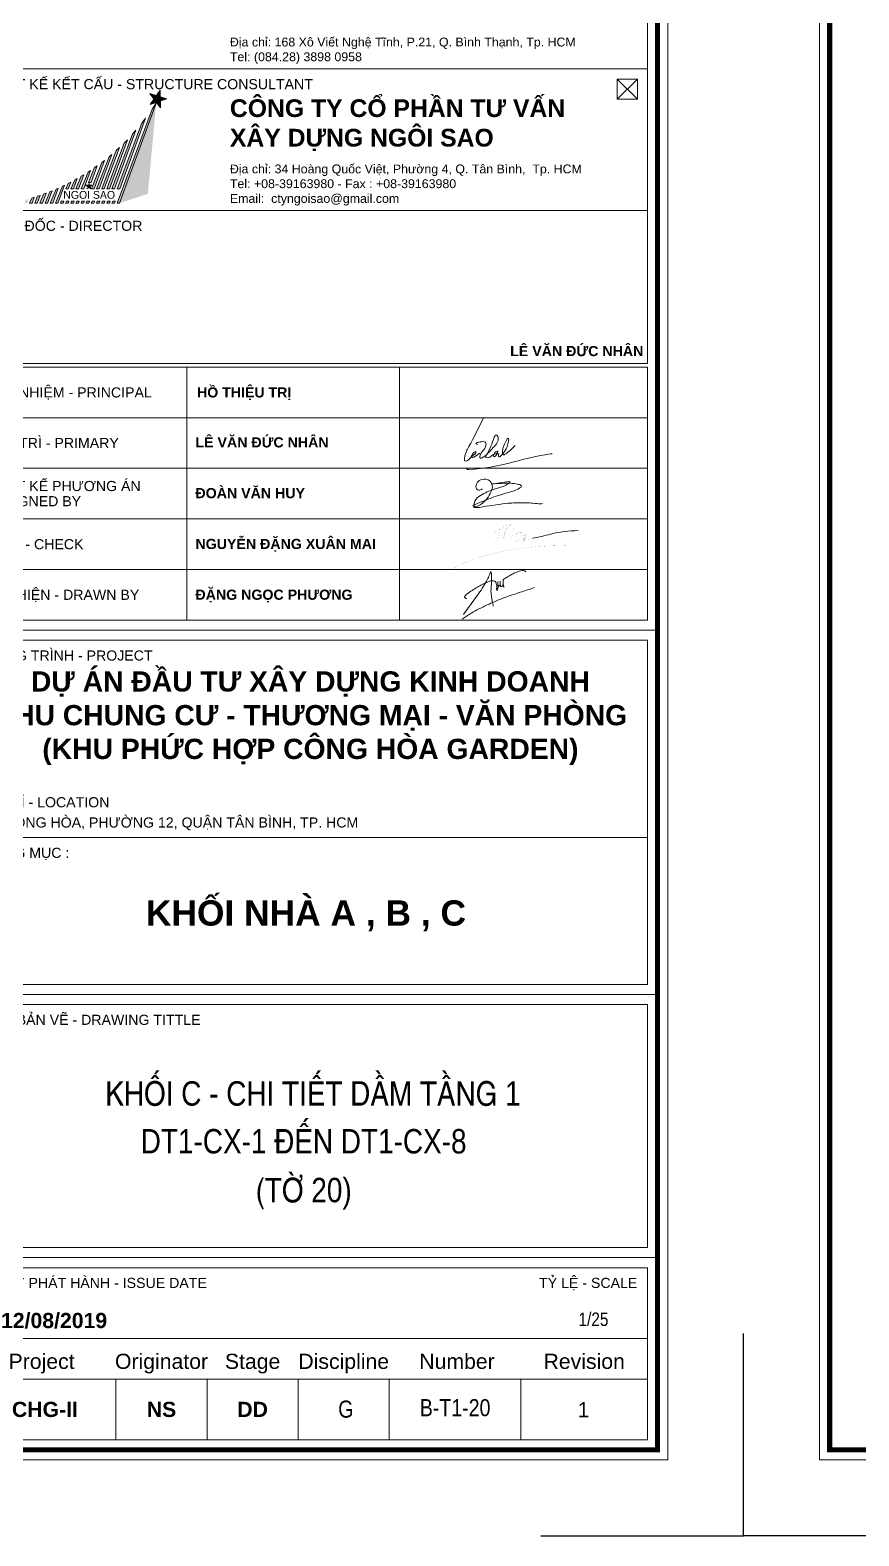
# Model space of a CAD drawing. Header units: millimetres. Extents: x 397144 to 8960116, y 345581 to 674207.
# Drawn here: x 4928196 to 4932441, y 602096 to 609812 of the extents above; entities that cross this region are included whole.
import ezdxf
from ezdxf.enums import TextEntityAlignment as Align
from ezdxf.xclip import XClip

# ---------------------------------------------------------------- set-up
doc = ezdxf.new("R2010")
doc.units = ezdxf.units.MM
doc.header["$XCLIPFRAME"] = 0
doc.linetypes.add('CENTER', pattern=[2, 1.25, -0.25, 0.25, -0.25])
doc.linetypes.add('HIDDEN', pattern=[0.375, 0.25, -0.125])
doc.layers.get('0').update_dxf_attribs({"linetype": 'CONTINUOUS'})
doc.layers.get('Defpoints').update_dxf_attribs({"color": 12, "linetype": 'CONTINUOUS'})
for name, color, linetype, lineweight in [('CHG_XX_Khung ten$0$A1 BORDER$0$DGIONG', 4, 'CONTINUOUS', 13), ('CHG_XX_Khung ten$0$A1 BORDER$0$STICK', 1, 'CONTINUOUS', 9), ('CHG_XX_Khung ten$0$TEXT', 7, 'CONTINUOUS', 15), ('CHUNHO', 7, 'CENTER', 13), ('CTHEP', 2, 'CONTINUOUS', 50), ('DBAO', 3, 'CONTINUOUS', 20), ('KTH', 150, 'CONTINUOUS', 5), ('Net khuat', 8, 'HIDDEN', 13)]:
    doc.layers.add(name, color=color, linetype=linetype, lineweight=lineweight)
doc.styles.add('CHG_XX_Khung ten$0$A1 BORDER$0$ARIAL', font='arial.ttf')
doc.styles.add('CHG_XX_Khung ten$0$A1 BORDER$0$Arial - Bold', font='arialbd.ttf', dxfattribs={"height": 2.5})
doc.styles.add('CHG_XX_Khung ten$0$A1 BORDER$0$Star-AvoBold', font='VAVOB_0.TTF')
doc.styles.add('CHG_XX_Khung ten$0$arial', font='arial.ttf')
doc.styles.add('CHG_XX_Khung ten$0$Arial - Bold', font='arialbd.ttf')
doc.styles.add('CHG_XX_Khung ten$0$title block pccc$0$ARIAL', font='arial.ttf')
doc.styles.add('CHG_XX_Khung ten$0$title block pccc$0$Arial - Bold', font='arialbd.ttf', dxfattribs={"height": 2.5})
doc.styles.add('Star-HelCon', font='VHELVCN_0.TTF')

# ---------------------------------------------------------------- blocks, each defined once
blk = doc.blocks.new('CHG_XX_Khung ten')
at = {"layer": 'CHG_XX_Khung ten$0$A1 BORDER$0$DGIONG'}
h = blk.add_hatch(color=256, dxfattribs=at)
h.paths.add_polyline_path([(724.94, 283.19), (724.15, 281.97), (717.19, 263.38), (717.7, 263.38)])
h.paths.add_polyline_path([(722.81, 280.17), (722.1, 279.22), (717.21, 266.21), (717.72, 266.21)], flags=17)
h.paths.add_polyline_path([(720.93, 277.8), (720.27, 277.04), (716.19, 266.22), (716.7, 266.22)])
h.paths.add_polyline_path([(719.23, 275.93), (718.6, 275.29), (715.18, 266.22), (715.69, 266.22)])
h.paths.add_polyline_path([(717.65, 274.38), (717.03, 273.81), (714.16, 266.22), (714.67, 266.22)])
h.paths.add_polyline_path([(716.14, 273.03), (715.61, 272.59), (713.15, 266.22), (713.66, 266.22)])
h.paths.add_polyline_path([(714.69, 271.86), (714.17, 271.45), (712.13, 266.23), (712.64, 266.23)])
h.paths.add_polyline_path([(713.29, 270.81), (712.76, 270.43), (711.57, 267.46), (712.07, 267.47)])
h.paths.add_polyline_path([(710.1, 266.23), (710.61, 266.24), (711.93, 269.87), (711.48, 269.56)])
h.paths.add_polyline_path([(710.61, 269.02), (710.13, 268.73), (709.08, 266.24), (709.59, 266.24)])
h.paths.add_polyline_path([(709.31, 268.26), (708.82, 267.97), (708.07, 266.24), (708.58, 266.24)])
h.paths.add_polyline_path([(708.04, 267.56), (707.54, 267.3), (707.05, 266.25), (707.56, 266.25)])
h.paths.add_polyline_path([(716.84, 263.8), (716.33, 263.8), (716.18, 263.38), (716.69, 263.38)])
h.paths.add_polyline_path([(715.67, 263.39), (715.82, 263.8), (715.32, 263.8), (715.16, 263.39)])
h.paths.add_polyline_path([(714.15, 263.39), (714.65, 263.39), (714.8, 263.8), (714.3, 263.8)])
h.paths.add_polyline_path([(713.13, 263.39), (713.64, 263.4), (713.79, 263.81), (713.28, 263.81)])
h.paths.add_polyline_path([(712.77, 263.81), (712.27, 263.81), (712.11, 263.39), (712.62, 263.4)])
h.paths.add_polyline_path([(711.25, 263.81), (711.1, 263.4), (711.61, 263.4), (711.76, 263.81)])
h.paths.add_polyline_path([(710.59, 263.4), (710.74, 263.82), (710.24, 263.82), (710.08, 263.4)])
h.paths.add_polyline_path([(709.73, 263.82), (709.22, 263.82), (709.07, 263.41), (709.57, 263.41)])
h.paths.add_polyline_path([(708.71, 263.82), (708.21, 263.82), (708.05, 263.41), (708.56, 263.41)])
h.paths.add_polyline_path([(707.54, 263.41), (707.69, 263.83), (707.19, 263.83), (707.03, 263.41)])
h.paths.add_polyline_path([(706.68, 263.83), (706.17, 263.83), (706.02, 263.42), (706.53, 263.42)])
h.paths.add_polyline_path([(705, 263.42), (705.51, 263.42), (706.79, 266.93), (706.4, 266.74)])
h.paths.add_polyline_path([(703.97, 263.37), (704.48, 263.37), (705.57, 266.36), (705.14, 266.17)])
h.paths.add_polyline_path([(704.36, 265.84), (703.91, 265.65), (702.96, 263.38), (703.46, 263.38)])
h.paths.add_polyline_path([(703.17, 265.37), (702.69, 265.19), (701.94, 263.38), (702.45, 263.38)])
h.paths.add_polyline_path([(702, 264.94), (701.5, 264.77), (700.92, 263.38), (701.43, 263.38)])
h.paths.add_polyline_path([(700.84, 264.56), (700.33, 264.4), (699.91, 263.39), (700.42, 263.39)])
h.paths.add_polyline_path([(699.7, 264.21), (699.18, 264.06), (698.89, 263.39), (699.4, 263.39)])
h.paths.add_polyline_path([(698.57, 263.9), (698.04, 263.77), (697.87, 263.38), (698.38, 263.39)])
h.paths.add_polyline_path([(697.37, 263.39), (697.45, 263.63), (696.91, 263.51), (696.35, 263.38)])
blk.add_hatch(color=256, dxfattribs=at).paths.add_polyline_path([(724.92, 283.21), (717.68, 263.38), (723.28, 265.27)])
at = {"layer": 'CHG_XX_Khung ten$0$A1 BORDER$0$STICK'}
for points in [[(723.71, 282.88), (725.74, 285.75), (725.8, 282.26), (723.67, 285.06), (727.02, 284.03)], [(725.76, 284.41), (724.96, 284.66), (724.49, 283.98), (724.99, 283.32), (725.77, 283.6)], [(711.25, 266.22), (711.64, 267.39), (712.01, 266.22), (711.02, 266.95), (712.24, 266.93)], [(711.87, 266.67), (711.78, 266.94), (711.49, 266.94), (711.4, 266.67), (711.63, 266.5)]]:
    blk.add_hatch(color=256, dxfattribs=at).paths.add_polyline_path(points)
for p, q in [((816, 283.93), (820, 287.93)), ((820, 283.93), (816, 287.93)), ((687, 179), (824, 179)), ((687, 107), (824, 107)), ((687, 55), (824, 55))]:
    blk.add_line(p, q)
at = {"color": 9, "linetype": 'Continuous'}
for p, q in [((731, 231), (731, 181)), ((773, 231), (773, 181))]:
    blk.add_line(p, q, dxfattribs=at)
at = {"linetype": 'Continuous'}
for p, q in [((689, 39), (822, 39)), ((716.98, 31), (716.98, 19)), ((734.98, 31), (734.98, 19)), ((752.98, 31), (752.98, 19)), ((770.98, 31), (770.98, 19)), ((797, 31), (797, 19))]:
    blk.add_line(p, q, dxfattribs=at)
for points in [[(15, 579), (826, 579), (826, 15), (15, 15)], [(816, 283.93), (820, 283.93), (820, 287.93), (816, 287.93)]]:
    blk.add_lwpolyline(points, close=True)
at = {"color": 4, "linetype": 'Continuous', "const_width": 1}
blk.add_lwpolyline([(17, 577), (824, 577), (824, 17), (17, 17)], close=True, dxfattribs=at)
at = {"linetype": 'Continuous'}
for points in [[(689, 317.93), (822, 317.93), (822, 289.93), (689, 289.93)], [(689, 289.93), (822, 289.93), (822, 261.93), (689, 261.93)], [(689, 177), (822, 177), (822, 138), (689, 138)], [(689, 109), (822, 109), (822, 138), (689, 138)], [(689, 105), (822, 105), (822, 57), (689, 57)], [(689, 53), (822, 53), (822, 31), (689, 31)], [(822, 19), (689, 19), (689, 31), (822, 31)]]:
    blk.add_lwpolyline(points, close=True, dxfattribs=at)
at = {"color": 9, "linetype": 'Continuous'}
for points in [[(689, 261.93), (822, 261.93), (822, 231.73), (689, 231.73)], [(822, 221), (689, 221), (689, 231), (822, 231)], [(822, 211), (689, 211), (689, 221), (822, 221)], [(822, 201), (689, 201), (689, 211), (822, 211)], [(822, 191), (689, 191), (689, 201), (822, 201)], [(822, 181), (689, 181), (689, 191), (822, 191)]]:
    blk.add_lwpolyline(points, close=True, dxfattribs=at)
blk.add_lwpolyline([(822, 211), (689, 211), (822, 211)], dxfattribs=at)
at = {"color": 1}
for points in [[(785.63, 182.08), (787.56, 184.76), (789.61, 187.7), (790.35, 188.98), (790.79, 189.92), (791.06, 190.59), (791.21, 189.09), (791.18, 188.31), (791.14, 187.75), (791.09, 186.47), (791.21, 185.58), (791.42, 184.31), (791.51, 183.99), (791.51, 183.74)], [(786.29, 185.19), (785.86, 185.61), (786.06, 185.86), (787.11, 186.7), (788.17, 187.35), (789.1, 187.9), (790.12, 188.41), (790.69, 188.61), (791.04, 188.74), (791.47, 188.79), (791.73, 188.72), (791.92, 188.61), (792.08, 188.33), (792.16, 188.06), (792.21, 187.84), (792.21, 187.27), (792.2, 187.05), (792.23, 186.85), (792.39, 187.1), (792.48, 187.84), (792.46, 188.12), (792.44, 188.61), (792.46, 188.03), (792.53, 187.67), (792.73, 187.74), (792.86, 187.87), (792.9, 188.09), (792.9, 188.28), (792.87, 188.7), (792.91, 188.19), (792.93, 187.79), (792.94, 187.69), (793.11, 187.61), (793.31, 187.73), (793.45, 187.93), (793.48, 188.22), (793.48, 188.64), (793.48, 189.05), (793.48, 188.49), (793.56, 187.84), (793.63, 187.45), (793.48, 188.6), (793.51, 188.92), (794.2, 189.45), (794.72, 189.76), (795.44, 190.17), (796.2, 190.5), (796.65, 190.69), (797.26, 190.79), (797.77, 190.74), (797.95, 190.55)], [(785.43, 181.21), (786.17, 181.73), (788.31, 183), (790.34, 184), (791.77, 184.64), (795.08, 185.91), (796.87, 186.5), (799.7, 187.42)]]:
    blk.add_spline(points, degree=3, dxfattribs=at)
at = {"layer": 'CHG_XX_Khung ten$0$A1 BORDER$0$DGIONG'}
for points in [[(724.94, 283.19), (717.7, 263.38), (717.19, 263.38), (724.15, 281.97), (724.94, 283.19)], [(722.81, 280.17), (717.72, 266.21), (717.21, 266.21), (722.1, 279.22), (722.81, 280.17)], [(720.93, 277.8), (716.7, 266.22), (716.19, 266.22), (720.27, 277.04), (720.93, 277.8)], [(717.65, 274.38), (714.67, 266.22), (714.16, 266.22), (717.03, 273.81), (717.65, 274.38)], [(719.23, 275.93), (715.69, 266.22), (715.18, 266.22), (718.6, 275.29), (719.23, 275.93)], [(714.69, 271.86), (712.64, 266.23), (712.13, 266.23), (714.17, 271.45), (714.69, 271.86)], [(716.14, 273.03), (713.66, 266.22), (713.15, 266.22), (715.61, 272.59), (716.14, 273.03)], [(709.31, 268.26), (708.58, 266.24), (708.07, 266.24), (708.82, 267.97), (709.31, 268.26)], [(710.61, 269.02), (709.59, 266.24), (709.08, 266.24), (710.13, 268.73), (710.61, 269.02)], [(711.93, 269.87), (710.61, 266.24), (710.1, 266.23), (711.48, 269.56), (711.93, 269.87)], [(713.29, 270.81), (712.07, 267.47), (711.57, 267.46), (712.76, 270.43), (713.29, 270.81)], [(702, 264.94), (701.43, 263.38), (700.92, 263.38), (701.5, 264.77), (702, 264.94)], [(703.17, 265.37), (702.45, 263.38), (701.94, 263.38), (702.69, 265.19), (703.17, 265.37)], [(704.36, 265.84), (703.46, 263.38), (702.96, 263.38), (703.91, 265.65), (704.36, 265.84)], [(705.57, 266.36), (704.48, 263.37), (703.97, 263.37), (705.14, 266.17), (705.57, 266.36)], [(706.79, 266.93), (705.51, 263.42), (705, 263.42), (706.4, 266.74), (706.79, 266.93)], [(708.04, 267.56), (707.56, 266.25), (707.05, 266.25), (707.54, 267.3), (708.04, 267.56)], [(700.84, 264.56), (700.42, 263.39), (699.91, 263.39), (700.33, 264.4), (700.84, 264.56)]]:
    blk.add_lwpolyline(points, dxfattribs=at)
for points in [[(706.53, 263.42), (706.68, 263.83), (706.17, 263.83), (706.02, 263.42)], [(707.54, 263.41), (707.69, 263.83), (707.19, 263.83), (707.03, 263.41)], [(708.56, 263.41), (708.71, 263.82), (708.21, 263.82), (708.05, 263.41)], [(709.57, 263.41), (709.73, 263.82), (709.22, 263.82), (709.07, 263.41)], [(710.59, 263.4), (710.74, 263.82), (710.24, 263.82), (710.08, 263.4)], [(711.61, 263.4), (711.76, 263.81), (711.25, 263.81), (711.1, 263.4)], [(712.62, 263.4), (712.77, 263.81), (712.27, 263.81), (712.11, 263.39)], [(713.64, 263.4), (713.79, 263.81), (713.28, 263.81), (713.13, 263.39)], [(714.65, 263.39), (714.8, 263.8), (714.3, 263.8), (714.15, 263.39)], [(715.67, 263.39), (715.82, 263.8), (715.32, 263.8), (715.16, 263.39)], [(716.69, 263.38), (716.84, 263.8), (716.33, 263.8), (716.18, 263.38)]]:
    blk.add_lwpolyline(points, close=True, dxfattribs=at)
at = {"layer": 'CHG_XX_Khung ten$0$A1 BORDER$0$STICK'}
for p, q in [((723.71, 282.88), (725.74, 285.75)), ((725.74, 285.75), (725.8, 282.26)), ((723.67, 285.06), (727.02, 284.03)), ((725.8, 282.26), (723.67, 285.06)), ((727.02, 284.03), (723.71, 282.88)), ((711.02, 266.95), (712.24, 266.93)), ((712.01, 266.22), (711.02, 266.95)), ((712.24, 266.93), (711.25, 266.22)), ((711.64, 267.39), (712.01, 266.22))]:
    blk.add_line(p, q, dxfattribs=at)
at = {"layer": 'CHG_XX_Khung ten$0$TEXT', "color": 1}
blk.add_lwpolyline([(801.29, 204.04, -0.124137), (800.16, 204.02, 0.028888), (797.25, 204.19, 0.026156), (793.98, 204.04, 0.007061), (788.86, 203.28, -0.091769), (787.85, 203.27, -0.25841), (787.51, 203.62, -0.039719), (788.28, 204, -0.004242), (791.23, 205.18, -0.019244), (794.8, 206.31, 0.094204), (797.02, 207.28, 0.504882), (796.98, 207.63, 0.07616), (796.3, 207.87, 0.041135), (794.97, 208.03, 0.034641), (791.34, 207.9, 0.01407), (792.8, 208.12, 0.003668), (794.71, 208.36, -0.800617), (794.79, 208.18, -0.093248), (793.21, 207.32, 0.020479), (791.05, 206.59, 0.096842), (788.38, 205.18, 0.259163), (787.77, 203.63, 0.564182), (788.17, 203.39, 0.087383), (789.69, 204.36, 0.156422), (791.35, 207.23, 0.228987), (790.91, 208.45, 0.272068), (789.19, 208.76, 0.293527), (788.08, 207.43, 0.171419), (788.25, 206.94, 0.281707), (788.69, 206.7, 0.217513), (789.34, 206.92)], format="xyb", dxfattribs=at)
at = {"layer": 'CHG_XX_Khung ten$0$TEXT', "color": 1, "const_width": 0.0121}
for points in [[(791.6, 198.34, 0.143835), (794.1, 199.89, -0.075685), (793.5, 197.02, -0.172299), (794.95, 199.92, -0.299798), (795.6, 198.96, -0.170508), (795.36, 197.75, 0.168316), (795.11, 197.03)], [(791.95, 196.04, -0.054469), (792.33, 197.1, 0.103257), (792.78, 199.38)], [(797.47, 197.92, 0.401177), (797.3, 198.32, 0.483935), (795.9, 197.43, 0.196997), (796.02, 196.61, 0.296639), (796.38, 196.53, 0.183057), (797.12, 197.39)], [(797.48, 198.09, 0.142769), (797.07, 197.1, 0.220826), (797.29, 196.56, 0.106687), (798.07, 198.16, 0.181562), (797.64, 197.4, -0.039872), (797.25, 196.09, -0.060225), (798.09, 197.69, 0.017174), (797.52, 196.45, -0.149286), (799.3, 197.16)], [(806.31, 195.73, -0.026807), (805.12, 195.66, 0.027369), (800.25, 195.52, 0.022423), (795.26, 194.89, 0.038275), (791.04, 194.04, 0.053272), (785.95, 192.37, 0.118692), (783.44, 190.96)]]:
    blk.add_lwpolyline(points, format="xyb", dxfattribs=at)
at = {"layer": 'CHG_XX_Khung ten$0$TEXT', "color": 1}
for centre, radius, start, end in [((793.37, 230.45), 33.81, 280.1185, 286.3373), ((808.51, 174.85), 23.83, 90.5448, 103.6788)]:
    blk.add_arc(centre, radius, start, end, dxfattribs=at)
for points in [[(789.62, 220.97), (786.72, 215.31), (785.87, 213.03), (785.94, 212.46), (786.42, 212.53), (787.18, 213.24), (787.77, 213.73), (788.12, 214.16), (788.07, 214.29), (787.94, 214.27), (787.28, 213.56), (787.2, 213.33), (787.26, 213.21), (787.44, 213.16), (787.7, 213.23), (788.87, 214.02)], [(788.4, 215.73), (788.18, 215.82), (788.21, 216), (788.32, 216.07), (788.7, 216.16), (789.23, 216.24), (789.76, 216.24), (790.01, 216.08), (790.1, 215.79), (790.05, 215.41), (788.96, 213.65), (788.88, 213.4), (788.88, 213.13), (789, 213.02), (789.17, 213.01), (789.51, 213.17), (790.77, 214.27), (791.67, 215.27), (792.3, 216.07), (792.5, 216.66), (792.49, 217.11), (792.33, 217.45), (792.13, 217.58), (791.94, 217.52), (791.73, 217.16), (790.12, 213.5), (790.04, 213.21), (790.14, 213.12), (791.53, 213.7), (792.32, 214.06), (792.42, 214.24), (792.36, 214.39), (792.17, 214.35), (791.86, 214.12), (791.68, 213.82), (791.57, 213.47), (791.67, 213.35), (791.96, 213.42), (792.51, 213.89), (792.61, 213.78), (792.55, 213.52), (792.61, 213.3), (792.77, 213.25), (793.05, 213.46), (794.1, 214.86), (794.42, 215.85), (794.57, 216.45), (794.53, 216.83), (794.42, 216.89), (794.27, 216.8), (794.14, 216.57), (793.62, 215.47), (793.41, 214.74), (793.36, 214.18), (793.41, 213.82), (793.56, 213.67), (793.77, 213.71), (794.19, 213.99), (795.35, 214.98), (795.89, 215.51)], [(786.22, 211.12), (786.28, 210.87), (786.71, 210.78), (801.78, 213.69), (803.18, 213.88)]]:
    blk.add_spline(points, degree=3, dxfattribs=at)
at = {"layer": 'Defpoints', "color": 1, "ltscale": 2}
for points in [[(40.06, 0), (0, 0), (0, 40)], [(800.94, 0), (841, 0), (841, 40)]]:
    blk.add_lwpolyline(points, dxfattribs=at)
for s, height, style, p in [('THIẾT KẾ KẾT CẤU - STRUCTURE CONSULTANT', 2, 'CHG_XX_Khung ten$0$A1 BORDER$0$ARIAL', (691, 286.93)), ('GIÁM ĐỐC - DIRECTOR', 2, 'CHG_XX_Khung ten$0$title block pccc$0$ARIAL', (691, 258.93)), ('CHỦ NHIỆM - PRINCIPAL', 2, 'CHG_XX_Khung ten$0$title block pccc$0$ARIAL', (691, 226)), ('HỒ THIỆU TRỊ', 2, 'CHG_XX_Khung ten$0$title block pccc$0$Arial - Bold', (733, 226)), ('CHỦ TRÌ - PRIMARY', 2, 'CHG_XX_Khung ten$0$title block pccc$0$ARIAL', (691, 216)), ('LÊ VĂN ĐỨC NHÂN', 2.0073, 'CHG_XX_Khung ten$0$Arial - Bold', (732.68, 216.13)), ('THIẾT KẾ PHƯƠNG ÁN', 2, 'CHG_XX_Khung ten$0$title block pccc$0$ARIAL', (691, 207.5)), ('DESIGNED BY', 2, 'CHG_XX_Khung ten$0$title block pccc$0$ARIAL', (691, 204.5)), ('ĐOÀN VĂN HUY', 2.0073, 'CHG_XX_Khung ten$0$Arial - Bold', (732.68, 206.09)), ('QLKT - CHECK', 2, 'CHG_XX_Khung ten$0$title block pccc$0$ARIAL', (691, 196)), ('NGUYỄN ĐẶNG XUÂN MAI', 2.0073, 'CHG_XX_Khung ten$0$Arial - Bold', (732.68, 196.05)), ('THỂ HIỆN - DRAWN BY', 2, 'CHG_XX_Khung ten$0$title block pccc$0$ARIAL', (691, 186)), ('ĐẶNG NGỌC PHƯƠNG', 2.0073, 'CHG_XX_Khung ten$0$Arial - Bold', (732.68, 186.02)), ('CÔNG TRÌNH - PROJECT', 2, 'CHG_XX_Khung ten$0$A1 BORDER$0$ARIAL', (691, 174)), ('VỊ TRÍ - LOCATION', 2, 'CHG_XX_Khung ten$0$A1 BORDER$0$ARIAL', (691, 145)), ('20 CỘNG HÒA, PHƯỜNG 12, QUẬN TÂN BÌNH, TP. HCM', 2, 'CHG_XX_Khung ten$0$A1 BORDER$0$ARIAL', (691, 141)), ('HẠNG MỤC :', 2, 'CHG_XX_Khung ten$0$A1 BORDER$0$ARIAL', (691, 135)), ('TÊN BẢN VẼ - DRAWING TITTLE', 2, 'CHG_XX_Khung ten$0$A1 BORDER$0$ARIAL', (691, 102)), ('NGÀY PHÁT HÀNH - ISSUE DATE', 2, 'CHG_XX_Khung ten$0$A1 BORDER$0$ARIAL', (691, 50))]:
    blk.add_text(s, height=height, dxfattribs=dict(style=style)).set_placement(p, align=Align.MIDDLE_LEFT)
for s, height, style, p in [('LÊ VĂN ĐỨC NHÂN', 2.0073, 'CHG_XX_Khung ten$0$Arial - Bold', (821.19, 234.17)), ('TỶ LỆ - SCALE', 2, 'CHG_XX_Khung ten$0$A1 BORDER$0$ARIAL', (820, 50))]:
    blk.add_text(s, height=height, dxfattribs=dict(style=style)).set_placement(p, align=Align.MIDDLE_RIGHT)
for s, style, p in [('12/08/2019', 'CHG_XX_Khung ten$0$A1 BORDER$0$Arial - Bold', (704.75, 42.57)), ('Project', 'CHG_XX_Khung ten$0$A1 BORDER$0$ARIAL', (702.28, 34.5)), ('Originator', 'CHG_XX_Khung ten$0$A1 BORDER$0$ARIAL', (725.98, 34.5)), ('Stage', 'CHG_XX_Khung ten$0$A1 BORDER$0$ARIAL', (743.98, 34.5)), ('Discipline', 'CHG_XX_Khung ten$0$A1 BORDER$0$ARIAL', (761.98, 34.5)), ('Number', 'CHG_XX_Khung ten$0$A1 BORDER$0$ARIAL', (784.37, 34.5)), ('Revision', 'CHG_XX_Khung ten$0$A1 BORDER$0$ARIAL', (809.5, 34.5)), ('CHG-II', 'CHG_XX_Khung ten$0$A1 BORDER$0$Arial - Bold', (702.94, 25)), ('NS', 'CHG_XX_Khung ten$0$A1 BORDER$0$Arial - Bold', (725.98, 25)), ('DD', 'CHG_XX_Khung ten$0$A1 BORDER$0$Arial - Bold', (743.98, 25)), ('1', 'CHG_XX_Khung ten$0$arial', (809.36, 24.93))]:
    blk.add_text(s, height=3, dxfattribs=dict(style=style)).set_placement(p, align=Align.MIDDLE_CENTER)
at = {"ltscale": 10}
for s, insert, char_height, width, attachment_point, style in [('\\pt8.75;Địa chỉ: 168 Xô Viết Nghệ Tĩnh, P.21, Q. Bình Thạnh, Tp. HCM \\P\\ptz;Tel: (084.28) 3898 0958', (739.49, 290.93), 1.75, 83.001, 7, 'CHG_XX_Khung ten$0$A1 BORDER$0$ARIAL'), ('CÔNG TY CỔ PHẦN TƯ VẤN \\PXÂY DỰNG NGÔI SAO', (739.49, 283.93), 3.5, 76.248, 1, 'CHG_XX_Khung ten$0$A1 BORDER$0$Arial - Bold'), ('Địa chỉ: 34 Hoàng Quốc Việt, Phường 4, Q. Tân Bình,  Tp. HCM\\PTel: +08-39163980 - Fax : +08-39163980 \\PEmail:  ctyngoisao@gmail.com', (739.49, 262.93), 1.75, 83.001, 7, 'CHG_XX_Khung ten$0$A1 BORDER$0$ARIAL')]:
    blk.add_mtext(s, dxfattribs=dict(at, insert=insert, char_height=char_height, width=width, attachment_point=attachment_point, style=style))
at = {"attachment_point": 2, "style": 'CHG_XX_Khung ten$0$A1 BORDER$0$Arial - Bold'}
for s, insert, char_height, width in [('DỰ ÁN ĐẦU TƯ XÂY DỰNG KINH DOANH\\PKHU CHUNG CƯ - THƯƠNG MẠI - VĂN PHÒNG\\P(KHU PHỨC HỢP CÔNG HÒA GARDEN)', (755.4, 170.88), 4, 159.8745), ('KHỐI NHÀ A , B , C', (754.52, 125.61), 5, 104.1229)]:
    blk.add_mtext(s, dxfattribs=dict(at, insert=insert, char_height=char_height, width=width))
at = {"layer": 'CHG_XX_Khung ten$0$A1 BORDER$0$STICK', "style": 'CHG_XX_Khung ten$0$A1 BORDER$0$Star-AvoBold', "width": 1}
blk.add_text('NGOI SAO', height=1.547, dxfattribs=at).set_placement((706.57, 264.27))
blk = doc.blocks.new('CX26')
at = {"layer": 'CTHEP'}
blk.add_line((5058990.32788, 546786.46273), (5097842.02123, 546786.41461), dxfattribs=at)
for points in [[(5098025.38601, 546467.2151), (5098025.38601, 547095.40231), (5058836.60282, 547095.46705), (5058836.60282, 546469.20456)], [(5058871.81958, 546849.86797), (5058871.81958, 546473.47789), (5058871.81958, 546473.47789), (5059405.47064, 546473.45484), (5065606.60282, 546473.42655), (5066180.64833, 546473.42466), (5097991.31059, 546473.40252), (5097991.31059, 546996.27803)]]:
    blk.add_lwpolyline(points, dxfattribs=at)
at = {"layer": 'DBAO'}
blk.add_lwpolyline([(5090956.60421, 546434.3673), (5098055.38602, 546434.35991), (5098055.38602, 547134.35662), (5065754.50907, 547134.40146)], dxfattribs=at)
at = {"layer": 'Net khuat', "ltscale": 200}
blk.add_lwpolyline([(5058806.60282, 546904.47786), (5098055.38602, 546904.47786)], dxfattribs=at)

msp = doc.modelspace()

# ---------------------------------------------------------------- block references
at = {"layer": 'DBAO'}
ref = msp.add_blockref('CX26', (-135878.29327, 58168.15446), dxfattribs=at)
XClip(ref).set_block_clipping_path([(5090171.0336859869, 545477.3242874676), (5098160.3624165934, 547795.0708696508)])

# ---------------------------------------------------------------- texts
at = {"layer": 'CHUNHO', "style": 'Star-HelCon'}
for s, height, p in [('1/25', 68.75, (4931081.54369, 603171.8704)), ('G', 87.5, (4929812.86689, 602702.09874))]:
    msp.add_text(s, height=height, dxfattribs=at).set_placement(p, align=Align.CENTER)

# ---------------------------------------------------------------- next in the draw order: block references
at = {"layer": 'KTH', "ltscale": 0.8, "xscale": 25.92478421702978, "yscale": 25.92478421702978, "zscale": 25.92478421702978}
msp.add_blockref('CHG_XX_Khung ten', (4910047.85616, 602096.26671), dxfattribs=at)

# ---------------------------------------------------------------- next in the draw order: block references
msp.add_blockref('CHG_XX_Khung ten', (4931850.59969, 602096.26671), dxfattribs=at)

# ---------------------------------------------------------------- next in the draw order: texts
at = {"layer": 'CHUNHO', "style": 'Star-HelCon'}
for s, height, p in [('KHOÁI C - CHI TIEÁT DAÀM TAÀNG 1', 125, (4929644.54395, 604300.82001)), ('DT1-CX-1 ÑEÁN DT1-CX-8', 125, (4929596.72304, 604055.75805)), ('(TÔØ 20)', 125, (4929596.72304, 603805.82104)), ('B-T1-20', 87.5, (4930372.65339, 602709.44501))]:
    msp.add_text(s, height=height, dxfattribs=at).set_placement(p, align=Align.CENTER)

doc.saveas('drawing.dxf')
